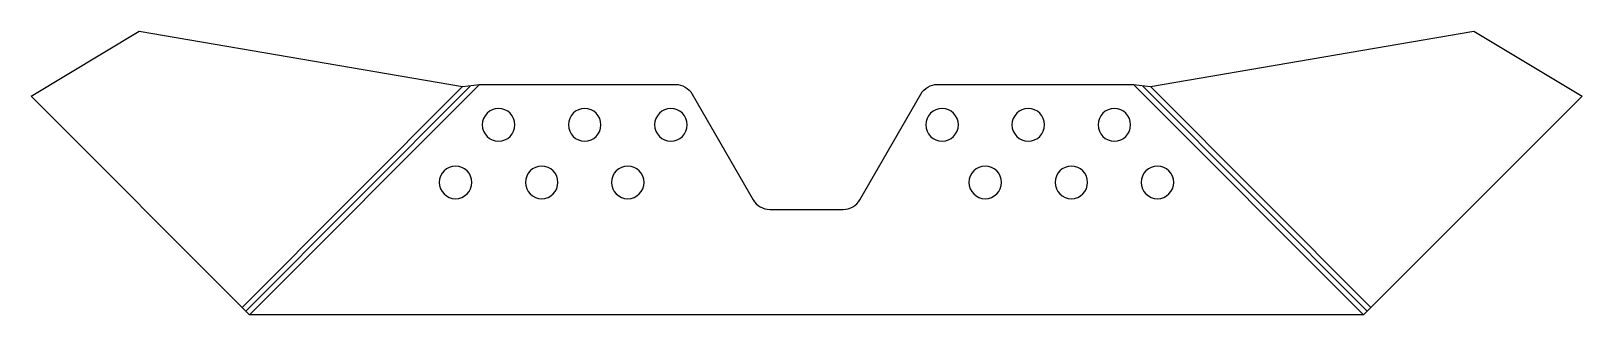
# Model space of a CAD drawing. Header units: millimetres. Extents: x -29 to 177, y 0 to 38.
import ezdxf

# ---------------------------------------------------------------- set-up
doc = ezdxf.new("R2010")
doc.units = ezdxf.units.MM

msp = doc.modelspace()

# ---------------------------------------------------------------- linework, layer by layer
at = {"layer": 'BEND'}
for p, q in [((29.36, 30.33), (-0.49, 0.49)), ((148.35, 0.49), (118.51, 30.33))]:
    msp.add_line(p, q, dxfattribs=at)
at = {"layer": 'BEND_EXTENT'}
for p, q in [((-0.97, 0.97), (28.29, 30.24)), ((30.53, 30.53), (0, 0)), ((147.87, 0), (117.33, 30.53)), ((119.58, 30.24), (148.84, 0.97))]:
    msp.add_line(p, q, dxfattribs=at)
at = {"layer": 'INTERIOR_PROFILES', "extrusion": (0, 0, -1)}
for centre in [(-33.07, 25.18), (-44.5, 25.18), (-55.93, 25.18), (-91.93, 25.18), (-103.36, 25.18), (-114.79, 25.18), (-27.36, 17.56), (-38.79, 17.56), (-50.22, 17.56), (-97.65, 17.56), (-109.08, 17.56), (-120.51, 17.56)]:
    msp.add_circle(centre, 2.16, dxfattribs=at)
at = {"layer": 'OUTER_PROFILES'}
msp.add_lwpolyline([(-14.64, 37.6), (28.29, 30.24), (30.53, 30.53), (56.55, 30.53, -0.267949), (58.75, 29.26), (66.85, 15.24, 0.267949), (69.05, 13.97), (78.82, 13.97, 0.267949), (81.02, 15.24), (89.11, 29.26, -0.267949), (91.31, 30.53), (117.33, 30.53), (119.58, 30.24), (162.5, 37.6), (176.85, 28.98), (147.87, 0), (0, 0), (-28.98, 28.98)], format="xyb", close=True, dxfattribs=at)

doc.saveas('drawing.dxf')
